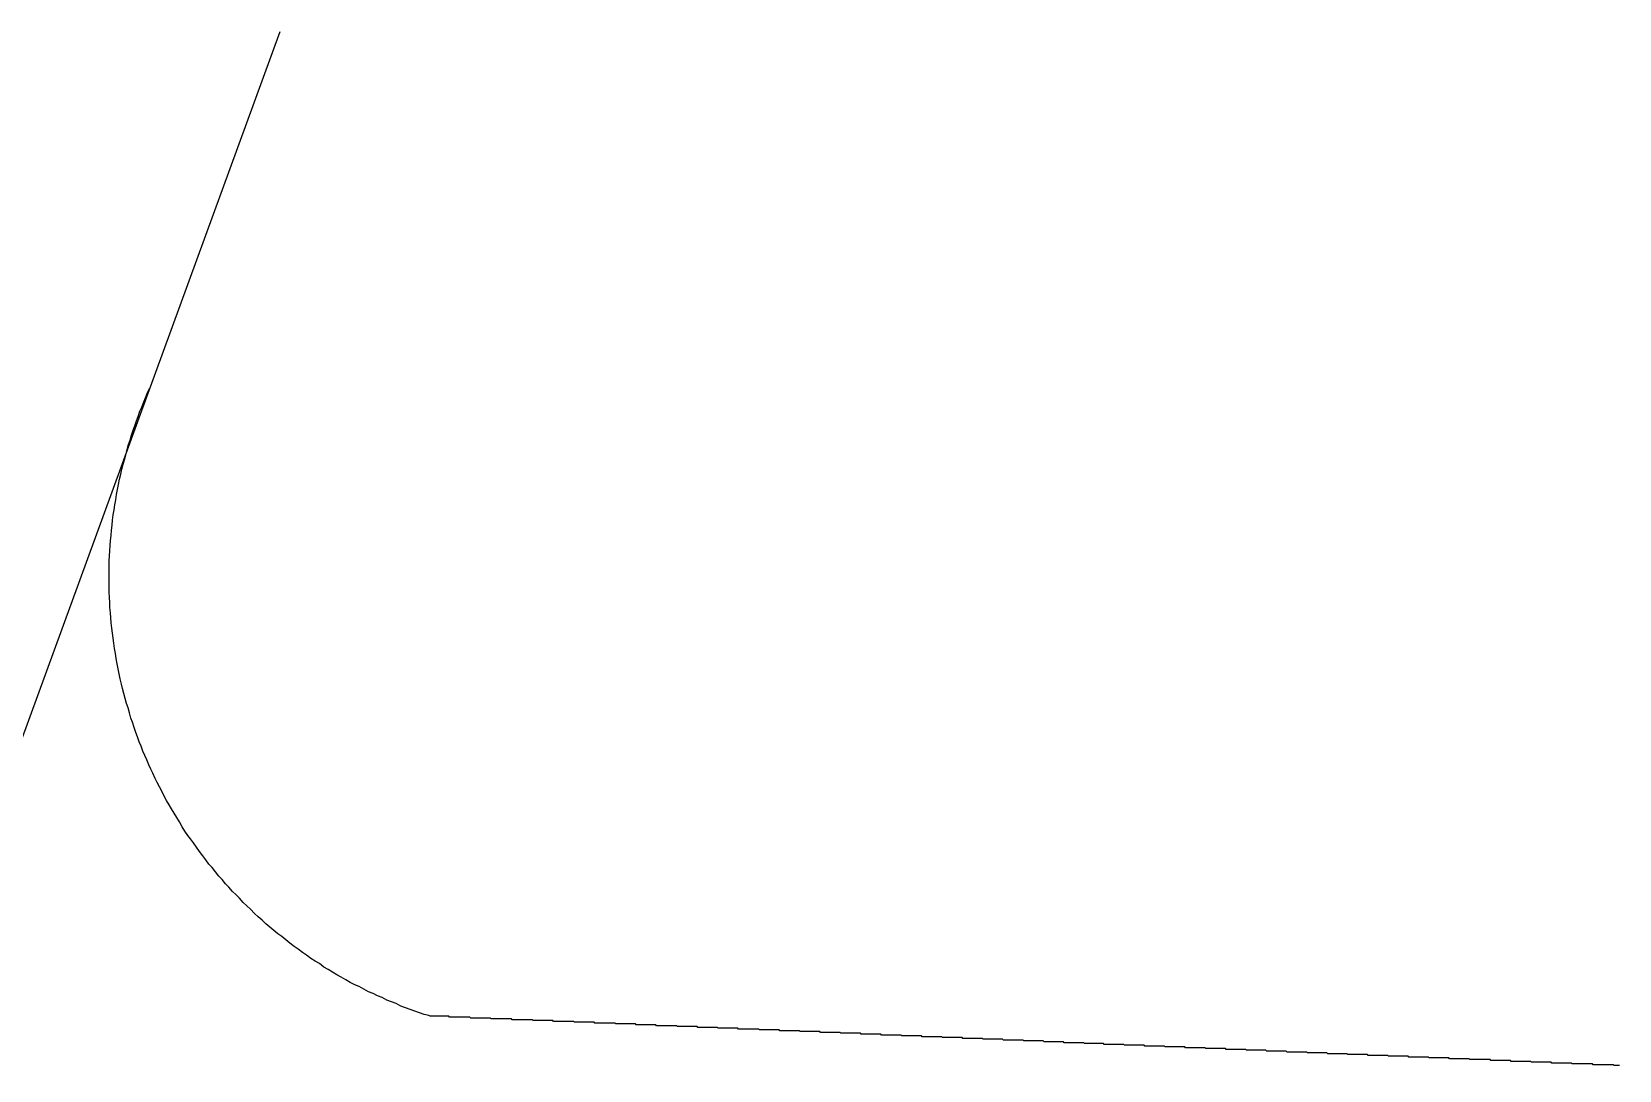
# Model space of a CAD drawing. Header units: millimetres. Extents: x 41 to 1041, y 1148 to 1248.
# Drawn here: x 266.29 to 284.97, y 1160.1 to 1172.32 of the extents above; entities that cross this region are included whole.
import ezdxf

# ---------------------------------------------------------------- set-up
doc = ezdxf.new("R2010")
doc.units = ezdxf.units.MM

msp = doc.modelspace()

# ---------------------------------------------------------------- linework, layer by layer
at = {"color": 3}
msp.add_lwpolyline([(269.212, 1172.322), (265.373, 1161.818, -1.032844), (260.68, 1163.534)], format="xyb", dxfattribs=at)
msp.add_polyline3d([(284.976, 1160.155, 0), (284.967, 1160.155, 0), (284.958, 1160.155, 0), (284.95, 1160.155, 0), (284.941, 1160.155, 0), (284.932, 1160.155, 0), (284.923, 1160.155, 0), (284.914, 1160.155, 0), (284.905, 1160.165, 0), (284.896, 1160.165, 0), (284.888, 1160.165, 0), (284.879, 1160.165, 0), (284.87, 1160.165, 0), (284.861, 1160.165, 0), (284.852, 1160.165, 0), (284.843, 1160.165, 0), (284.834, 1160.165, 0), (284.826, 1160.165, 0), (284.817, 1160.165, 0), (284.808, 1160.165, 0), (284.799, 1160.165, 0), (284.79, 1160.165, 0), (284.781, 1160.165, 0), (284.772, 1160.165, 0), (284.764, 1160.165, 0), (284.755, 1160.165, 0), (284.746, 1160.165, 0), (284.737, 1160.165, 0), (284.728, 1160.165, 0), (284.719, 1160.165, 0), (284.711, 1160.165, 0), (284.702, 1160.165, 0), (284.693, 1160.165, 0), (284.684, 1160.165, 0), (284.675, 1160.165, 0), (284.666, 1160.165, 0), (284.657, 1160.175, 0), (284.649, 1160.175, 0), (284.64, 1160.175, 0), (284.631, 1160.175, 0), (284.622, 1160.175, 0), (284.613, 1160.175, 0), (284.604, 1160.175, 0), (284.595, 1160.175, 0), (284.587, 1160.175, 0), (284.578, 1160.175, 0), (284.569, 1160.175, 0), (284.56, 1160.175, 0), (284.551, 1160.175, 0), (284.542, 1160.175, 0), (284.533, 1160.175, 0), (284.525, 1160.175, 0), (284.516, 1160.175, 0), (284.507, 1160.175, 0), (284.498, 1160.175, 0), (284.489, 1160.175, 0), (284.48, 1160.175, 0), (284.471, 1160.175, 0), (284.463, 1160.175, 0), (284.454, 1160.175, 0), (284.445, 1160.175, 0), (284.436, 1160.175, 0), (284.427, 1160.175, 0), (284.418, 1160.175, 0), (284.409, 1160.185, 0), (284.401, 1160.185, 0), (284.392, 1160.185, 0), (284.383, 1160.185, 0), (284.374, 1160.185, 0), (284.365, 1160.185, 0), (284.356, 1160.185, 0), (284.348, 1160.185, 0), (284.339, 1160.185, 0), (284.33, 1160.185, 0), (284.321, 1160.185, 0), (284.312, 1160.185, 0), (284.303, 1160.185, 0), (284.294, 1160.185, 0), (284.286, 1160.185, 0), (284.277, 1160.185, 0), (284.268, 1160.185, 0), (284.259, 1160.185, 0), (284.25, 1160.185, 0), (284.241, 1160.185, 0), (284.232, 1160.185, 0), (284.224, 1160.185, 0), (284.215, 1160.185, 0), (284.206, 1160.185, 0), (284.197, 1160.185, 0), (284.188, 1160.185, 0), (284.179, 1160.185, 0), (284.17, 1160.195, 0), (284.162, 1160.195, 0), (284.153, 1160.195, 0), (284.144, 1160.195, 0), (284.135, 1160.195, 0), (284.126, 1160.195, 0), (284.117, 1160.195, 0), (284.108, 1160.195, 0), (284.1, 1160.195, 0), (284.091, 1160.195, 0), (284.082, 1160.195, 0), (284.073, 1160.195, 0), (284.064, 1160.195, 0), (284.055, 1160.195, 0), (284.046, 1160.195, 0), (284.038, 1160.195, 0), (284.029, 1160.195, 0), (284.02, 1160.195, 0), (284.011, 1160.195, 0), (284.002, 1160.195, 0), (283.993, 1160.195, 0), (283.985, 1160.195, 0), (283.976, 1160.195, 0), (283.967, 1160.195, 0), (283.958, 1160.195, 0), (283.949, 1160.195, 0), (283.94, 1160.195, 0), (283.931, 1160.205, 0), (283.923, 1160.205, 0), (283.914, 1160.205, 0), (283.905, 1160.205, 0), (283.896, 1160.205, 0), (283.887, 1160.205, 0), (283.878, 1160.205, 0), (283.869, 1160.205, 0), (283.861, 1160.205, 0), (283.852, 1160.205, 0), (283.843, 1160.205, 0), (283.834, 1160.205, 0), (283.825, 1160.205, 0), (283.816, 1160.205, 0), (283.807, 1160.205, 0), (283.799, 1160.205, 0), (283.79, 1160.205, 0), (283.781, 1160.205, 0), (283.772, 1160.205, 0), (283.763, 1160.205, 0), (283.754, 1160.205, 0), (283.745, 1160.205, 0), (283.737, 1160.205, 0), (283.728, 1160.205, 0), (283.719, 1160.205, 0), (283.71, 1160.205, 0), (283.701, 1160.205, 0), (283.692, 1160.215, 0), (283.683, 1160.215, 0), (283.675, 1160.215, 0), (283.666, 1160.215, 0), (283.657, 1160.215, 0), (283.648, 1160.215, 0), (283.639, 1160.215, 0), (283.63, 1160.215, 0), (283.622, 1160.215, 0), (283.613, 1160.215, 0), (283.604, 1160.215, 0), (283.595, 1160.215, 0), (283.586, 1160.215, 0), (283.577, 1160.215, 0), (283.568, 1160.215, 0), (283.56, 1160.215, 0), (283.551, 1160.215, 0), (283.542, 1160.215, 0), (283.533, 1160.215, 0), (283.524, 1160.215, 0), (283.515, 1160.215, 0), (283.506, 1160.215, 0), (283.498, 1160.215, 0), (283.489, 1160.215, 0), (283.48, 1160.215, 0), (283.471, 1160.215, 0), (283.462, 1160.215, 0), (283.453, 1160.225, 0), (283.444, 1160.225, 0), (283.436, 1160.225, 0), (283.427, 1160.225, 0), (283.418, 1160.225, 0), (283.409, 1160.225, 0), (283.4, 1160.225, 0), (283.391, 1160.225, 0), (283.382, 1160.225, 0), (283.374, 1160.225, 0), (283.365, 1160.225, 0), (283.356, 1160.225, 0), (283.347, 1160.225, 0), (283.338, 1160.225, 0), (283.329, 1160.225, 0), (283.32, 1160.225, 0), (283.312, 1160.225, 0), (283.303, 1160.225, 0), (283.294, 1160.225, 0), (283.285, 1160.225, 0), (283.276, 1160.225, 0), (283.267, 1160.225, 0), (283.259, 1160.225, 0), (283.25, 1160.225, 0), (283.241, 1160.225, 0), (283.232, 1160.225, 0), (283.223, 1160.225, 0), (283.214, 1160.225, 0), (283.205, 1160.235, 0), (283.197, 1160.235, 0), (283.188, 1160.235, 0), (283.179, 1160.235, 0), (283.17, 1160.235, 0), (283.161, 1160.235, 0), (283.152, 1160.235, 0), (283.143, 1160.235, 0), (283.135, 1160.235, 0), (283.126, 1160.235, 0), (283.117, 1160.235, 0), (283.108, 1160.235, 0), (283.099, 1160.235, 0), (283.09, 1160.235, 0), (283.081, 1160.235, 0), (283.073, 1160.235, 0), (283.064, 1160.235, 0), (283.055, 1160.235, 0), (283.046, 1160.235, 0), (283.037, 1160.235, 0), (283.028, 1160.235, 0), (283.019, 1160.235, 0), (283.011, 1160.235, 0), (283.002, 1160.235, 0), (282.993, 1160.235, 0), (282.984, 1160.235, 0), (282.975, 1160.235, 0), (282.966, 1160.245, 0), (282.957, 1160.245, 0), (282.949, 1160.245, 0), (282.94, 1160.245, 0), (282.931, 1160.245, 0), (282.922, 1160.245, 0), (282.913, 1160.245, 0), (282.904, 1160.245, 0), (282.895, 1160.245, 0), (282.887, 1160.245, 0), (282.878, 1160.245, 0), (282.869, 1160.245, 0), (282.86, 1160.245, 0), (282.851, 1160.245, 0), (282.842, 1160.245, 0), (282.834, 1160.245, 0), (282.825, 1160.245, 0), (282.816, 1160.245, 0), (282.807, 1160.245, 0), (282.798, 1160.245, 0), (282.789, 1160.245, 0), (282.78, 1160.245, 0), (282.772, 1160.245, 0), (282.763, 1160.245, 0), (282.754, 1160.245, 0), (282.745, 1160.245, 0), (282.736, 1160.245, 0), (282.727, 1160.255, 0), (282.718, 1160.255, 0), (282.71, 1160.255, 0), (282.701, 1160.255, 0), (282.692, 1160.255, 0), (282.683, 1160.255, 0), (282.674, 1160.255, 0), (282.665, 1160.255, 0), (282.656, 1160.255, 0), (282.648, 1160.255, 0), (282.639, 1160.255, 0), (282.63, 1160.255, 0), (282.621, 1160.255, 0), (282.612, 1160.255, 0), (282.603, 1160.255, 0), (282.594, 1160.255, 0), (282.586, 1160.255, 0), (282.577, 1160.255, 0), (282.568, 1160.255, 0), (282.559, 1160.255, 0), (282.55, 1160.255, 0), (282.541, 1160.255, 0), (282.532, 1160.255, 0), (282.524, 1160.255, 0), (282.515, 1160.255, 0), (282.506, 1160.255, 0), (282.497, 1160.255, 0), (282.488, 1160.265, 0), (282.479, 1160.265, 0), (282.471, 1160.265, 0), (282.462, 1160.265, 0), (282.453, 1160.265, 0), (282.444, 1160.265, 0), (282.435, 1160.265, 0), (282.426, 1160.265, 0), (282.417, 1160.265, 0), (282.409, 1160.265, 0), (282.4, 1160.265, 0), (282.391, 1160.265, 0), (282.382, 1160.265, 0), (282.373, 1160.265, 0), (282.364, 1160.265, 0), (282.355, 1160.265, 0), (282.347, 1160.265, 0), (282.338, 1160.265, 0), (282.329, 1160.265, 0), (282.32, 1160.265, 0), (282.311, 1160.265, 0), (282.302, 1160.265, 0), (282.293, 1160.265, 0), (282.285, 1160.265, 0), (282.276, 1160.265, 0), (282.267, 1160.265, 0), (282.258, 1160.265, 0), (282.249, 1160.275, 0), (282.24, 1160.275, 0), (282.231, 1160.275, 0), (282.223, 1160.275, 0), (282.214, 1160.275, 0), (282.205, 1160.275, 0), (282.196, 1160.275, 0), (282.187, 1160.275, 0), (282.178, 1160.275, 0), (282.169, 1160.275, 0), (282.161, 1160.275, 0), (282.152, 1160.275, 0), (282.143, 1160.275, 0), (282.134, 1160.275, 0), (282.125, 1160.275, 0), (282.116, 1160.275, 0), (282.108, 1160.275, 0), (282.099, 1160.275, 0), (282.09, 1160.275, 0), (282.081, 1160.275, 0), (282.072, 1160.275, 0), (282.063, 1160.275, 0), (282.054, 1160.275, 0), (282.046, 1160.275, 0), (282.037, 1160.275, 0), (282.028, 1160.275, 0), (282.019, 1160.275, 0), (282.01, 1160.285, 0), (282.001, 1160.285, 0), (281.992, 1160.285, 0), (281.984, 1160.285, 0), (281.975, 1160.285, 0), (281.966, 1160.285, 0), (281.957, 1160.285, 0), (281.948, 1160.285, 0), (281.939, 1160.285, 0), (281.93, 1160.285, 0), (281.922, 1160.285, 0), (281.913, 1160.285, 0), (281.904, 1160.285, 0), (281.895, 1160.285, 0), (281.886, 1160.285, 0), (281.877, 1160.285, 0), (281.868, 1160.285, 0), (281.86, 1160.285, 0), (281.851, 1160.285, 0), (281.842, 1160.285, 0), (281.833, 1160.285, 0), (281.824, 1160.285, 0), (281.815, 1160.285, 0), (281.806, 1160.285, 0), (281.798, 1160.285, 0), (281.789, 1160.285, 0), (281.78, 1160.285, 0), (281.771, 1160.295, 0), (281.762, 1160.295, 0), (281.753, 1160.295, 0), (281.745, 1160.295, 0), (281.736, 1160.295, 0), (281.727, 1160.295, 0), (281.718, 1160.295, 0), (281.709, 1160.295, 0), (281.7, 1160.295, 0), (281.691, 1160.295, 0), (281.683, 1160.295, 0), (281.674, 1160.295, 0), (281.665, 1160.295, 0), (281.656, 1160.295, 0), (281.647, 1160.295, 0), (281.638, 1160.295, 0), (281.629, 1160.295, 0), (281.621, 1160.295, 0), (281.612, 1160.295, 0), (281.603, 1160.295, 0), (281.594, 1160.295, 0), (281.585, 1160.295, 0), (281.576, 1160.295, 0), (281.567, 1160.295, 0), (281.559, 1160.295, 0), (281.55, 1160.295, 0), (281.541, 1160.295, 0), (281.532, 1160.305, 0), (281.523, 1160.305, 0), (281.514, 1160.305, 0), (281.505, 1160.305, 0), (281.497, 1160.305, 0), (281.488, 1160.305, 0), (281.479, 1160.305, 0), (281.47, 1160.305, 0), (281.461, 1160.305, 0), (281.452, 1160.305, 0), (281.443, 1160.305, 0), (281.435, 1160.305, 0), (281.426, 1160.305, 0), (281.417, 1160.305, 0), (281.408, 1160.305, 0), (281.399, 1160.305, 0), (281.39, 1160.305, 0), (281.382, 1160.305, 0), (281.373, 1160.305, 0), (281.364, 1160.305, 0), (281.355, 1160.305, 0), (281.346, 1160.305, 0), (281.337, 1160.305, 0), (281.328, 1160.305, 0), (281.32, 1160.305, 0), (281.311, 1160.305, 0), (281.302, 1160.305, 0), (281.293, 1160.315, 0), (281.284, 1160.315, 0), (281.275, 1160.315, 0), (281.266, 1160.315, 0), (281.258, 1160.315, 0), (281.249, 1160.315, 0), (281.24, 1160.315, 0), (281.231, 1160.315, 0), (281.222, 1160.315, 0), (281.213, 1160.315, 0), (281.204, 1160.315, 0), (281.196, 1160.315, 0), (281.187, 1160.315, 0), (281.178, 1160.315, 0), (281.169, 1160.315, 0), (281.16, 1160.315, 0), (281.151, 1160.315, 0), (281.142, 1160.315, 0), (281.134, 1160.315, 0), (281.125, 1160.315, 0), (281.116, 1160.315, 0), (281.107, 1160.315, 0), (281.098, 1160.315, 0), (281.089, 1160.315, 0), (281.081, 1160.315, 0), (281.072, 1160.315, 0), (281.063, 1160.315, 0), (281.054, 1160.325, 0), (281.045, 1160.325, 0), (281.036, 1160.325, 0), (281.027, 1160.325, 0), (281.019, 1160.325, 0), (281.01, 1160.325, 0), (281.001, 1160.325, 0), (280.992, 1160.325, 0), (280.983, 1160.325, 0), (280.974, 1160.325, 0), (280.965, 1160.325, 0), (280.957, 1160.325, 0), (280.948, 1160.325, 0), (280.939, 1160.325, 0), (280.93, 1160.325, 0), (280.921, 1160.325, 0), (280.912, 1160.325, 0), (280.903, 1160.325, 0), (280.895, 1160.325, 0), (280.886, 1160.325, 0), (280.877, 1160.325, 0), (280.868, 1160.325, 0), (280.859, 1160.325, 0), (280.85, 1160.325, 0), (280.841, 1160.325, 0), (280.833, 1160.325, 0), (280.824, 1160.325, 0), (280.815, 1160.335, 0), (280.806, 1160.335, 0), (280.797, 1160.335, 0), (280.788, 1160.335, 0), (280.779, 1160.335, 0), (280.771, 1160.335, 0), (280.762, 1160.335, 0), (280.753, 1160.335, 0), (280.744, 1160.335, 0), (280.735, 1160.335, 0), (280.726, 1160.335, 0), (280.718, 1160.335, 0), (280.709, 1160.335, 0), (280.7, 1160.335, 0), (280.691, 1160.335, 0), (280.682, 1160.335, 0), (280.673, 1160.335, 0), (280.664, 1160.335, 0), (280.656, 1160.335, 0), (280.647, 1160.335, 0), (280.638, 1160.335, 0), (280.629, 1160.335, 0), (280.62, 1160.335, 0), (280.611, 1160.335, 0), (280.602, 1160.335, 0), (280.594, 1160.335, 0), (280.585, 1160.335, 0), (280.576, 1160.345, 0), (280.567, 1160.345, 0), (280.558, 1160.345, 0), (280.549, 1160.345, 0), (280.54, 1160.345, 0), (280.532, 1160.345, 0), (280.523, 1160.345, 0), (280.514, 1160.345, 0), (280.505, 1160.345, 0), (280.496, 1160.345, 0), (280.487, 1160.345, 0), (280.478, 1160.345, 0), (280.47, 1160.345, 0), (280.461, 1160.345, 0), (280.452, 1160.345, 0), (280.443, 1160.345, 0), (280.434, 1160.345, 0), (280.425, 1160.345, 0), (280.416, 1160.345, 0), (280.408, 1160.345, 0), (280.399, 1160.345, 0), (280.39, 1160.345, 0), (280.381, 1160.345, 0), (280.372, 1160.345, 0), (280.363, 1160.345, 0), (280.355, 1160.345, 0), (280.346, 1160.345, 0), (280.337, 1160.355, 0), (280.328, 1160.355, 0), (280.319, 1160.355, 0), (280.31, 1160.355, 0), (280.301, 1160.355, 0), (280.293, 1160.355, 0), (280.284, 1160.355, 0), (280.275, 1160.355, 0), (280.266, 1160.355, 0), (280.257, 1160.355, 0), (280.248, 1160.355, 0), (280.239, 1160.355, 0), (280.231, 1160.355, 0), (280.222, 1160.355, 0), (280.213, 1160.355, 0), (280.204, 1160.355, 0), (280.195, 1160.355, 0), (280.186, 1160.355, 0), (280.177, 1160.355, 0), (280.169, 1160.355, 0), (280.16, 1160.355, 0), (280.151, 1160.355, 0), (280.142, 1160.355, 0), (280.133, 1160.355, 0), (280.124, 1160.355, 0), (280.115, 1160.355, 0), (280.107, 1160.355, 0), (280.098, 1160.365, 0), (280.089, 1160.365, 0), (280.08, 1160.365, 0), (280.071, 1160.365, 0), (280.062, 1160.365, 0), (280.053, 1160.365, 0), (280.045, 1160.365, 0), (280.036, 1160.365, 0), (280.027, 1160.365, 0), (280.018, 1160.365, 0), (280.009, 1160.365, 0), (280, 1160.365, 0), (279.992, 1160.365, 0), (279.983, 1160.365, 0), (279.974, 1160.365, 0), (279.965, 1160.365, 0), (279.956, 1160.365, 0), (279.947, 1160.365, 0), (279.938, 1160.365, 0), (279.93, 1160.365, 0), (279.921, 1160.365, 0), (279.912, 1160.365, 0), (279.903, 1160.365, 0), (279.894, 1160.365, 0), (279.885, 1160.365, 0), (279.876, 1160.365, 0), (279.868, 1160.365, 0), (279.859, 1160.375, 0), (279.85, 1160.375, 0), (279.841, 1160.375, 0), (279.832, 1160.375, 0), (279.823, 1160.375, 0), (279.814, 1160.375, 0), (279.806, 1160.375, 0), (279.797, 1160.375, 0), (279.788, 1160.375, 0), (279.779, 1160.375, 0), (279.77, 1160.375, 0), (279.761, 1160.375, 0), (279.752, 1160.375, 0), (279.744, 1160.375, 0), (279.735, 1160.375, 0), (279.726, 1160.375, 0), (279.717, 1160.375, 0), (279.708, 1160.375, 0), (279.699, 1160.375, 0), (279.69, 1160.375, 0), (279.682, 1160.375, 0), (279.673, 1160.375, 0), (279.664, 1160.375, 0), (279.655, 1160.375, 0), (279.646, 1160.375, 0), (279.637, 1160.375, 0), (279.629, 1160.375, 0), (279.62, 1160.385, 0), (279.611, 1160.385, 0), (279.602, 1160.385, 0), (279.593, 1160.385, 0), (279.584, 1160.385, 0), (279.575, 1160.385, 0), (279.567, 1160.385, 0), (279.558, 1160.385, 0), (279.549, 1160.385, 0), (279.54, 1160.385, 0), (279.531, 1160.385, 0), (279.522, 1160.385, 0), (279.513, 1160.385, 0), (279.505, 1160.385, 0), (279.496, 1160.385, 0), (279.487, 1160.385, 0), (279.478, 1160.385, 0), (279.469, 1160.385, 0), (279.46, 1160.385, 0), (279.451, 1160.385, 0), (279.443, 1160.385, 0), (279.434, 1160.385, 0), (279.425, 1160.385, 0), (279.416, 1160.385, 0), (279.407, 1160.385, 0), (279.398, 1160.385, 0), (279.389, 1160.385, 0), (279.381, 1160.395, 0), (279.372, 1160.395, 0), (279.363, 1160.395, 0), (279.354, 1160.395, 0), (279.345, 1160.395, 0), (279.336, 1160.395, 0), (279.327, 1160.395, 0), (279.319, 1160.395, 0), (279.31, 1160.395, 0), (279.301, 1160.395, 0), (279.292, 1160.395, 0), (279.283, 1160.395, 0), (279.274, 1160.395, 0), (279.266, 1160.395, 0), (279.257, 1160.395, 0), (279.248, 1160.395, 0), (279.239, 1160.395, 0), (279.23, 1160.395, 0), (279.221, 1160.395, 0), (279.212, 1160.395, 0), (279.204, 1160.395, 0), (279.195, 1160.395, 0), (279.186, 1160.395, 0), (279.177, 1160.395, 0), (279.168, 1160.395, 0), (279.159, 1160.395, 0), (279.15, 1160.395, 0), (279.142, 1160.405, 0), (279.133, 1160.405, 0), (279.124, 1160.405, 0), (279.115, 1160.405, 0), (279.106, 1160.405, 0), (279.097, 1160.405, 0), (279.088, 1160.405, 0), (279.08, 1160.405, 0), (279.071, 1160.405, 0), (279.062, 1160.405, 0), (279.053, 1160.405, 0), (279.044, 1160.405, 0), (279.035, 1160.405, 0), (279.026, 1160.405, 0), (279.018, 1160.405, 0), (279.009, 1160.405, 0), (279, 1160.405, 0), (278.991, 1160.405, 0), (278.982, 1160.405, 0), (278.973, 1160.405, 0), (278.964, 1160.405, 0), (278.956, 1160.405, 0), (278.947, 1160.405, 0), (278.938, 1160.405, 0), (278.929, 1160.405, 0), (278.92, 1160.405, 0), (278.911, 1160.405, 0), (278.903, 1160.415, 0), (278.894, 1160.415, 0), (278.885, 1160.415, 0), (278.876, 1160.415, 0), (278.867, 1160.415, 0), (278.858, 1160.415, 0), (278.849, 1160.415, 0), (278.841, 1160.415, 0), (278.832, 1160.415, 0), (278.823, 1160.415, 0), (278.814, 1160.415, 0), (278.805, 1160.415, 0), (278.796, 1160.415, 0), (278.787, 1160.415, 0), (278.779, 1160.415, 0), (278.77, 1160.415, 0), (278.761, 1160.415, 0), (278.752, 1160.415, 0), (278.743, 1160.415, 0), (278.734, 1160.415, 0), (278.725, 1160.415, 0), (278.717, 1160.415, 0), (278.708, 1160.415, 0), (278.699, 1160.415, 0), (278.69, 1160.415, 0), (278.681, 1160.415, 0), (278.672, 1160.425, 0), (278.663, 1160.425, 0), (278.655, 1160.425, 0), (278.646, 1160.425, 0), (278.637, 1160.425, 0), (278.628, 1160.425, 0), (278.619, 1160.425, 0), (278.61, 1160.425, 0), (278.601, 1160.425, 0), (278.593, 1160.425, 0), (278.584, 1160.425, 0), (278.575, 1160.425, 0), (278.566, 1160.425, 0), (278.557, 1160.425, 0), (278.548, 1160.425, 0), (278.54, 1160.425, 0), (278.531, 1160.425, 0), (278.522, 1160.425, 0), (278.513, 1160.425, 0), (278.504, 1160.425, 0), (278.495, 1160.425, 0), (278.486, 1160.425, 0), (278.478, 1160.425, 0), (278.469, 1160.425, 0), (278.46, 1160.425, 0), (278.451, 1160.425, 0), (278.442, 1160.425, 0), (278.433, 1160.435, 0), (278.424, 1160.435, 0), (278.416, 1160.435, 0), (278.407, 1160.435, 0), (278.398, 1160.435, 0), (278.389, 1160.435, 0), (278.38, 1160.435, 0), (278.371, 1160.435, 0), (278.362, 1160.435, 0), (278.354, 1160.435, 0), (278.345, 1160.435, 0), (278.336, 1160.435, 0), (278.327, 1160.435, 0), (278.318, 1160.435, 0), (278.309, 1160.435, 0), (278.3, 1160.435, 0), (278.292, 1160.435, 0), (278.283, 1160.435, 0), (278.274, 1160.435, 0), (278.265, 1160.435, 0), (278.256, 1160.435, 0), (278.247, 1160.435, 0), (278.239, 1160.435, 0), (278.23, 1160.435, 0), (278.221, 1160.435, 0), (278.212, 1160.435, 0), (278.203, 1160.435, 0), (278.194, 1160.445, 0), (278.185, 1160.445, 0), (278.177, 1160.445, 0), (278.168, 1160.445, 0), (278.159, 1160.445, 0), (278.15, 1160.445, 0), (278.141, 1160.445, 0), (278.132, 1160.445, 0), (278.123, 1160.445, 0), (278.115, 1160.445, 0), (278.106, 1160.445, 0), (278.097, 1160.445, 0), (278.088, 1160.445, 0), (278.079, 1160.445, 0), (278.07, 1160.445, 0), (278.061, 1160.445, 0), (278.053, 1160.445, 0), (278.044, 1160.445, 0), (278.035, 1160.445, 0), (278.026, 1160.445, 0), (278.017, 1160.445, 0), (278.008, 1160.445, 0), (277.999, 1160.445, 0), (277.991, 1160.445, 0), (277.982, 1160.445, 0), (277.973, 1160.445, 0), (277.964, 1160.445, 0), (277.955, 1160.455, 0), (277.946, 1160.455, 0), (277.937, 1160.455, 0), (277.929, 1160.455, 0), (277.92, 1160.455, 0), (277.911, 1160.455, 0), (277.902, 1160.455, 0), (277.893, 1160.455, 0), (277.884, 1160.455, 0), (277.876, 1160.455, 0), (277.867, 1160.455, 0), (277.858, 1160.455, 0), (277.849, 1160.455, 0), (277.84, 1160.455, 0), (277.831, 1160.455, 0), (277.822, 1160.455, 0), (277.814, 1160.455, 0), (277.805, 1160.455, 0), (277.796, 1160.455, 0), (277.787, 1160.455, 0), (277.778, 1160.455, 0), (277.769, 1160.455, 0), (277.76, 1160.455, 0), (277.752, 1160.455, 0), (277.743, 1160.455, 0), (277.734, 1160.455, 0), (277.725, 1160.455, 0), (277.716, 1160.465, 0), (277.707, 1160.465, 0), (277.698, 1160.465, 0), (277.69, 1160.465, 0), (277.681, 1160.465, 0), (277.672, 1160.465, 0), (277.663, 1160.465, 0), (277.654, 1160.465, 0), (277.645, 1160.465, 0), (277.636, 1160.465, 0), (277.628, 1160.465, 0), (277.619, 1160.465, 0), (277.61, 1160.465, 0), (277.601, 1160.465, 0), (277.592, 1160.465, 0), (277.583, 1160.465, 0), (277.574, 1160.465, 0), (277.566, 1160.465, 0), (277.557, 1160.465, 0), (277.548, 1160.465, 0), (277.539, 1160.465, 0), (277.53, 1160.465, 0), (277.521, 1160.465, 0), (277.513, 1160.465, 0), (277.504, 1160.465, 0), (277.495, 1160.465, 0), (277.486, 1160.465, 0), (277.477, 1160.475, 0), (277.468, 1160.475, 0), (277.459, 1160.475, 0), (277.451, 1160.475, 0), (277.442, 1160.475, 0), (277.433, 1160.475, 0), (277.424, 1160.475, 0), (277.415, 1160.475, 0), (277.406, 1160.475, 0), (277.397, 1160.475, 0), (277.389, 1160.475, 0), (277.38, 1160.475, 0), (277.371, 1160.475, 0), (277.362, 1160.475, 0), (277.353, 1160.475, 0), (277.344, 1160.475, 0), (277.335, 1160.475, 0), (277.327, 1160.475, 0), (277.318, 1160.475, 0), (277.309, 1160.475, 0), (277.3, 1160.475, 0), (277.291, 1160.475, 0), (277.282, 1160.475, 0), (277.273, 1160.475, 0), (277.265, 1160.475, 0), (277.256, 1160.475, 0), (277.247, 1160.475, 0), (277.238, 1160.485, 0), (277.229, 1160.485, 0), (277.22, 1160.485, 0), (277.211, 1160.485, 0), (277.203, 1160.485, 0), (277.194, 1160.485, 0), (277.185, 1160.485, 0), (277.176, 1160.485, 0), (277.167, 1160.485, 0), (277.158, 1160.485, 0), (277.15, 1160.485, 0), (277.141, 1160.485, 0), (277.132, 1160.485, 0), (277.123, 1160.485, 0), (277.114, 1160.485, 0), (277.105, 1160.485, 0), (277.096, 1160.485, 0), (277.088, 1160.485, 0), (277.079, 1160.485, 0), (277.07, 1160.485, 0), (277.061, 1160.485, 0), (277.052, 1160.485, 0), (277.043, 1160.485, 0), (277.034, 1160.485, 0), (277.026, 1160.485, 0), (277.017, 1160.485, 0), (277.008, 1160.485, 0), (276.999, 1160.495, 0), (276.99, 1160.495, 0), (276.981, 1160.495, 0), (276.972, 1160.495, 0), (276.964, 1160.495, 0), (276.955, 1160.495, 0), (276.946, 1160.495, 0), (276.937, 1160.495, 0), (276.928, 1160.495, 0), (276.919, 1160.495, 0), (276.91, 1160.495, 0), (276.902, 1160.495, 0), (276.893, 1160.495, 0), (276.884, 1160.495, 0), (276.875, 1160.495, 0), (276.866, 1160.495, 0), (276.857, 1160.495, 0), (276.848, 1160.495, 0), (276.84, 1160.495, 0), (276.831, 1160.495, 0), (276.822, 1160.495, 0), (276.813, 1160.495, 0), (276.804, 1160.495, 0), (276.795, 1160.495, 0), (276.787, 1160.495, 0), (276.778, 1160.495, 0), (276.769, 1160.495, 0), (276.76, 1160.505, 0), (276.751, 1160.505, 0), (276.742, 1160.505, 0), (276.733, 1160.505, 0), (276.725, 1160.505, 0), (276.716, 1160.505, 0), (276.707, 1160.505, 0), (276.698, 1160.505, 0), (276.689, 1160.505, 0), (276.68, 1160.505, 0), (276.671, 1160.505, 0), (276.663, 1160.505, 0), (276.654, 1160.505, 0), (276.645, 1160.505, 0), (276.636, 1160.505, 0), (276.627, 1160.505, 0), (276.618, 1160.505, 0), (276.609, 1160.505, 0), (276.601, 1160.505, 0), (276.592, 1160.505, 0), (276.583, 1160.505, 0), (276.574, 1160.505, 0), (276.565, 1160.505, 0), (276.556, 1160.505, 0), (276.547, 1160.505, 0), (276.539, 1160.505, 0), (276.53, 1160.505, 0), (276.521, 1160.515, 0), (276.512, 1160.515, 0), (276.503, 1160.515, 0), (276.494, 1160.515, 0), (276.485, 1160.515, 0), (276.477, 1160.515, 0), (276.468, 1160.515, 0), (276.459, 1160.515, 0), (276.45, 1160.515, 0), (276.441, 1160.515, 0), (276.432, 1160.515, 0), (276.424, 1160.515, 0), (276.415, 1160.515, 0), (276.406, 1160.515, 0), (276.397, 1160.515, 0), (276.388, 1160.515, 0), (276.379, 1160.515, 0), (276.37, 1160.515, 0), (276.362, 1160.515, 0), (276.353, 1160.515, 0), (276.344, 1160.515, 0), (276.335, 1160.515, 0), (276.326, 1160.515, 0), (276.317, 1160.515, 0), (276.308, 1160.515, 0), (276.3, 1160.515, 0), (276.291, 1160.515, 0), (276.282, 1160.525, 0), (276.273, 1160.525, 0), (276.264, 1160.525, 0), (276.255, 1160.525, 0), (276.246, 1160.525, 0), (276.238, 1160.525, 0), (276.229, 1160.525, 0), (276.22, 1160.525, 0), (276.211, 1160.525, 0), (276.202, 1160.525, 0), (276.193, 1160.525, 0), (276.184, 1160.525, 0), (276.176, 1160.525, 0), (276.167, 1160.525, 0), (276.158, 1160.525, 0), (276.149, 1160.525, 0), (276.14, 1160.525, 0), (276.131, 1160.525, 0), (276.123, 1160.525, 0), (276.114, 1160.525, 0), (276.105, 1160.525, 0), (276.096, 1160.525, 0), (276.087, 1160.525, 0), (276.078, 1160.525, 0), (276.069, 1160.525, 0), (276.061, 1160.525, 0), (276.052, 1160.525, 0), (276.043, 1160.535, 0), (276.034, 1160.535, 0), (276.025, 1160.535, 0), (276.016, 1160.535, 0), (276.007, 1160.535, 0), (275.999, 1160.535, 0), (275.99, 1160.535, 0), (275.981, 1160.535, 0), (275.972, 1160.535, 0), (275.963, 1160.535, 0), (275.954, 1160.535, 0), (275.945, 1160.535, 0), (275.937, 1160.535, 0), (275.928, 1160.535, 0), (275.919, 1160.535, 0), (275.91, 1160.535, 0), (275.901, 1160.535, 0), (275.892, 1160.535, 0), (275.883, 1160.535, 0), (275.875, 1160.535, 0), (275.866, 1160.535, 0), (275.857, 1160.535, 0), (275.848, 1160.535, 0), (275.839, 1160.535, 0), (275.83, 1160.535, 0), (275.821, 1160.535, 0), (275.813, 1160.535, 0), (275.804, 1160.545, 0), (275.795, 1160.545, 0), (275.786, 1160.545, 0), (275.777, 1160.545, 0), (275.768, 1160.545, 0), (275.76, 1160.545, 0), (275.751, 1160.545, 0), (275.742, 1160.545, 0), (275.733, 1160.545, 0), (275.724, 1160.545, 0), (275.715, 1160.545, 0), (275.706, 1160.545, 0), (275.698, 1160.545, 0), (275.689, 1160.545, 0), (275.68, 1160.545, 0), (275.671, 1160.545, 0), (275.662, 1160.545, 0), (275.653, 1160.545, 0), (275.644, 1160.545, 0), (275.636, 1160.545, 0), (275.627, 1160.545, 0), (275.618, 1160.545, 0), (275.609, 1160.545, 0), (275.6, 1160.545, 0), (275.591, 1160.545, 0), (275.582, 1160.545, 0), (275.574, 1160.545, 0), (275.565, 1160.555, 0), (275.556, 1160.555, 0), (275.547, 1160.555, 0), (275.538, 1160.555, 0), (275.529, 1160.555, 0), (275.52, 1160.555, 0), (275.512, 1160.555, 0), (275.503, 1160.555, 0), (275.494, 1160.555, 0), (275.485, 1160.555, 0), (275.476, 1160.555, 0), (275.467, 1160.555, 0), (275.458, 1160.555, 0), (275.45, 1160.555, 0), (275.441, 1160.555, 0), (275.432, 1160.555, 0), (275.423, 1160.555, 0), (275.414, 1160.555, 0), (275.405, 1160.555, 0), (275.396, 1160.555, 0), (275.388, 1160.555, 0), (275.379, 1160.555, 0), (275.37, 1160.555, 0), (275.361, 1160.555, 0), (275.352, 1160.555, 0), (275.343, 1160.555, 0), (275.335, 1160.555, 0), (275.326, 1160.565, 0), (275.317, 1160.565, 0), (275.308, 1160.565, 0), (275.299, 1160.565, 0), (275.29, 1160.565, 0), (275.281, 1160.565, 0), (275.273, 1160.565, 0), (275.264, 1160.565, 0), (275.255, 1160.565, 0), (275.246, 1160.565, 0), (275.237, 1160.565, 0), (275.228, 1160.565, 0), (275.219, 1160.565, 0), (275.211, 1160.565, 0), (275.202, 1160.565, 0), (275.193, 1160.565, 0), (275.184, 1160.565, 0), (275.175, 1160.565, 0), (275.166, 1160.565, 0), (275.157, 1160.565, 0), (275.149, 1160.565, 0), (275.14, 1160.565, 0), (275.131, 1160.565, 0), (275.122, 1160.565, 0), (275.113, 1160.565, 0), (275.104, 1160.565, 0), (275.095, 1160.565, 0), (275.087, 1160.575, 0), (275.078, 1160.575, 0), (275.069, 1160.575, 0), (275.06, 1160.575, 0), (275.051, 1160.575, 0), (275.042, 1160.575, 0), (275.033, 1160.575, 0), (275.025, 1160.575, 0), (275.016, 1160.575, 0), (275.007, 1160.575, 0), (274.998, 1160.575, 0), (274.989, 1160.575, 0), (274.98, 1160.575, 0), (274.972, 1160.575, 0), (274.963, 1160.575, 0), (274.954, 1160.575, 0), (274.945, 1160.575, 0), (274.936, 1160.575, 0), (274.927, 1160.575, 0), (274.918, 1160.575, 0), (274.91, 1160.575, 0), (274.901, 1160.575, 0), (274.892, 1160.575, 0), (274.883, 1160.575, 0), (274.874, 1160.575, 0), (274.865, 1160.575, 0), (274.856, 1160.575, 0), (274.848, 1160.585, 0), (274.839, 1160.585, 0), (274.83, 1160.585, 0), (274.821, 1160.585, 0), (274.812, 1160.585, 0), (274.803, 1160.585, 0), (274.794, 1160.585, 0), (274.786, 1160.585, 0), (274.777, 1160.585, 0), (274.768, 1160.585, 0), (274.759, 1160.585, 0), (274.75, 1160.585, 0), (274.741, 1160.585, 0), (274.732, 1160.585, 0), (274.724, 1160.585, 0), (274.715, 1160.585, 0), (274.706, 1160.585, 0), (274.697, 1160.585, 0), (274.688, 1160.585, 0), (274.679, 1160.585, 0), (274.67, 1160.585, 0), (274.662, 1160.585, 0), (274.653, 1160.585, 0), (274.644, 1160.585, 0), (274.635, 1160.585, 0), (274.626, 1160.585, 0), (274.617, 1160.585, 0), (274.609, 1160.585, 0), (274.6, 1160.595, 0), (274.591, 1160.595, 0), (274.582, 1160.595, 0), (274.573, 1160.595, 0), (274.564, 1160.595, 0), (274.555, 1160.595, 0), (274.547, 1160.595, 0), (274.538, 1160.595, 0), (274.529, 1160.595, 0), (274.52, 1160.595, 0), (274.511, 1160.595, 0), (274.502, 1160.595, 0), (274.493, 1160.595, 0), (274.485, 1160.595, 0), (274.476, 1160.595, 0), (274.467, 1160.595, 0), (274.458, 1160.595, 0), (274.449, 1160.595, 0), (274.44, 1160.595, 0), (274.431, 1160.595, 0), (274.423, 1160.595, 0), (274.414, 1160.595, 0), (274.405, 1160.595, 0), (274.396, 1160.595, 0), (274.387, 1160.595, 0), (274.378, 1160.595, 0), (274.369, 1160.595, 0), (274.361, 1160.605, 0), (274.352, 1160.605, 0), (274.343, 1160.605, 0), (274.334, 1160.605, 0), (274.325, 1160.605, 0), (274.316, 1160.605, 0), (274.307, 1160.605, 0), (274.299, 1160.605, 0), (274.29, 1160.605, 0), (274.281, 1160.605, 0), (274.272, 1160.605, 0), (274.263, 1160.605, 0), (274.254, 1160.605, 0), (274.246, 1160.605, 0), (274.237, 1160.605, 0), (274.228, 1160.605, 0), (274.219, 1160.605, 0), (274.21, 1160.605, 0), (274.201, 1160.605, 0), (274.192, 1160.605, 0), (274.184, 1160.605, 0), (274.175, 1160.605, 0), (274.166, 1160.605, 0), (274.157, 1160.605, 0), (274.148, 1160.605, 0), (274.139, 1160.605, 0), (274.13, 1160.605, 0), (274.122, 1160.615, 0), (274.113, 1160.615, 0), (274.104, 1160.615, 0), (274.095, 1160.615, 0), (274.086, 1160.615, 0), (274.077, 1160.615, 0), (274.068, 1160.615, 0), (274.06, 1160.615, 0), (274.051, 1160.615, 0), (274.042, 1160.615, 0), (274.033, 1160.615, 0), (274.024, 1160.615, 0), (274.015, 1160.615, 0), (274.006, 1160.615, 0), (273.998, 1160.615, 0), (273.989, 1160.615, 0), (273.98, 1160.615, 0), (273.971, 1160.615, 0), (273.962, 1160.615, 0), (273.953, 1160.615, 0), (273.944, 1160.615, 0), (273.936, 1160.615, 0), (273.927, 1160.615, 0), (273.918, 1160.615, 0), (273.909, 1160.615, 0), (273.9, 1160.615, 0), (273.891, 1160.615, 0), (273.883, 1160.625, 0), (273.874, 1160.625, 0), (273.865, 1160.625, 0), (273.856, 1160.625, 0), (273.847, 1160.625, 0), (273.838, 1160.625, 0), (273.829, 1160.625, 0), (273.821, 1160.625, 0), (273.812, 1160.625, 0), (273.803, 1160.625, 0), (273.794, 1160.625, 0), (273.785, 1160.625, 0), (273.776, 1160.625, 0), (273.767, 1160.625, 0), (273.759, 1160.625, 0), (273.75, 1160.625, 0), (273.741, 1160.625, 0), (273.732, 1160.625, 0), (273.723, 1160.625, 0), (273.714, 1160.625, 0), (273.705, 1160.625, 0), (273.697, 1160.625, 0), (273.688, 1160.625, 0), (273.679, 1160.625, 0), (273.67, 1160.625, 0), (273.661, 1160.625, 0), (273.652, 1160.625, 0), (273.643, 1160.625, 0), (273.635, 1160.635, 0), (273.626, 1160.635, 0), (273.617, 1160.635, 0), (273.608, 1160.635, 0), (273.599, 1160.635, 0), (273.59, 1160.635, 0), (273.581, 1160.635, 0), (273.573, 1160.635, 0), (273.564, 1160.635, 0), (273.555, 1160.635, 0), (273.546, 1160.635, 0), (273.537, 1160.635, 0), (273.528, 1160.635, 0), (273.52, 1160.635, 0), (273.511, 1160.635, 0), (273.502, 1160.635, 0), (273.493, 1160.635, 0), (273.484, 1160.635, 0), (273.475, 1160.635, 0), (273.466, 1160.635, 0), (273.458, 1160.635, 0), (273.449, 1160.635, 0), (273.44, 1160.635, 0), (273.431, 1160.635, 0), (273.422, 1160.635, 0), (273.413, 1160.635, 0), (273.404, 1160.635, 0), (273.396, 1160.645, 0), (273.387, 1160.645, 0), (273.378, 1160.645, 0), (273.369, 1160.645, 0), (273.36, 1160.645, 0), (273.351, 1160.645, 0), (273.342, 1160.645, 0), (273.334, 1160.645, 0), (273.325, 1160.645, 0), (273.316, 1160.645, 0), (273.307, 1160.645, 0), (273.298, 1160.645, 0), (273.289, 1160.645, 0), (273.28, 1160.645, 0), (273.272, 1160.645, 0), (273.263, 1160.645, 0), (273.254, 1160.645, 0), (273.245, 1160.645, 0), (273.236, 1160.645, 0), (273.227, 1160.645, 0), (273.218, 1160.645, 0), (273.21, 1160.645, 0), (273.201, 1160.645, 0), (273.192, 1160.645, 0), (273.183, 1160.645, 0), (273.174, 1160.645, 0), (273.165, 1160.645, 0), (273.157, 1160.655, 0), (273.148, 1160.655, 0), (273.139, 1160.655, 0), (273.13, 1160.655, 0), (273.121, 1160.655, 0), (273.112, 1160.655, 0), (273.103, 1160.655, 0), (273.095, 1160.655, 0), (273.086, 1160.655, 0), (273.077, 1160.655, 0), (273.068, 1160.655, 0), (273.059, 1160.655, 0), (273.05, 1160.655, 0), (273.041, 1160.655, 0), (273.033, 1160.655, 0), (273.024, 1160.655, 0), (273.015, 1160.655, 0), (273.006, 1160.655, 0), (272.997, 1160.655, 0), (272.988, 1160.655, 0), (272.979, 1160.655, 0), (272.971, 1160.655, 0), (272.962, 1160.655, 0), (272.953, 1160.655, 0), (272.944, 1160.655, 0), (272.935, 1160.655, 0), (272.926, 1160.655, 0), (272.917, 1160.655, 0), (272.909, 1160.665, 0), (272.9, 1160.665, 0), (272.891, 1160.665, 0), (272.882, 1160.665, 0), (272.873, 1160.665, 0), (272.864, 1160.665, 0), (272.855, 1160.665, 0), (272.847, 1160.665, 0), (272.838, 1160.665, 0), (272.829, 1160.665, 0), (272.82, 1160.665, 0), (272.811, 1160.665, 0), (272.802, 1160.665, 0), (272.793, 1160.665, 0), (272.785, 1160.665, 0), (272.776, 1160.665, 0), (272.767, 1160.665, 0), (272.758, 1160.665, 0), (272.749, 1160.665, 0), (272.74, 1160.665, 0), (272.732, 1160.665, 0), (272.723, 1160.665, 0), (272.714, 1160.665, 0), (272.705, 1160.665, 0), (272.696, 1160.665, 0), (272.687, 1160.665, 0), (272.678, 1160.665, 0), (272.67, 1160.675, 0), (272.661, 1160.675, 0), (272.652, 1160.675, 0), (272.643, 1160.675, 0), (272.634, 1160.675, 0), (272.625, 1160.675, 0), (272.616, 1160.675, 0), (272.608, 1160.675, 0), (272.599, 1160.675, 0), (272.59, 1160.675, 0), (272.581, 1160.675, 0), (272.572, 1160.675, 0), (272.563, 1160.675, 0), (272.554, 1160.675, 0), (272.546, 1160.675, 0), (272.537, 1160.675, 0), (272.528, 1160.675, 0), (272.519, 1160.675, 0), (272.51, 1160.675, 0), (272.501, 1160.675, 0), (272.492, 1160.675, 0), (272.484, 1160.675, 0), (272.475, 1160.675, 0), (272.466, 1160.675, 0), (272.457, 1160.675, 0), (272.448, 1160.675, 0), (272.439, 1160.675, 0), (272.43, 1160.675, 0), (272.422, 1160.685, 0), (272.413, 1160.685, 0), (272.404, 1160.685, 0), (272.395, 1160.685, 0), (272.386, 1160.685, 0), (272.377, 1160.685, 0), (272.368, 1160.685, 0), (272.36, 1160.685, 0), (272.351, 1160.685, 0), (272.342, 1160.685, 0), (272.333, 1160.685, 0), (272.324, 1160.685, 0), (272.315, 1160.685, 0), (272.307, 1160.685, 0), (272.298, 1160.685, 0), (272.289, 1160.685, 0), (272.28, 1160.685, 0), (272.271, 1160.685, 0), (272.262, 1160.685, 0), (272.253, 1160.685, 0), (272.245, 1160.685, 0), (272.236, 1160.685, 0), (272.227, 1160.685, 0), (272.218, 1160.685, 0), (272.209, 1160.685, 0), (272.2, 1160.685, 0), (272.191, 1160.685, 0), (272.183, 1160.695, 0), (272.174, 1160.695, 0), (272.165, 1160.695, 0), (272.156, 1160.695, 0), (272.147, 1160.695, 0), (272.138, 1160.695, 0), (272.129, 1160.695, 0), (272.121, 1160.695, 0), (272.112, 1160.695, 0), (272.103, 1160.695, 0), (272.094, 1160.695, 0), (272.085, 1160.695, 0), (272.076, 1160.695, 0), (272.067, 1160.695, 0), (272.059, 1160.695, 0), (272.05, 1160.695, 0), (272.041, 1160.695, 0), (272.032, 1160.695, 0), (272.023, 1160.695, 0), (272.014, 1160.695, 0), (272.005, 1160.695, 0), (271.997, 1160.695, 0), (271.988, 1160.695, 0), (271.979, 1160.695, 0), (271.97, 1160.695, 0), (271.961, 1160.695, 0), (271.952, 1160.695, 0), (271.944, 1160.695, 0), (271.935, 1160.705, 0), (271.926, 1160.705, 0), (271.917, 1160.705, 0), (271.908, 1160.705, 0), (271.899, 1160.705, 0), (271.89, 1160.705, 0), (271.882, 1160.705, 0), (271.873, 1160.705, 0), (271.864, 1160.705, 0), (271.855, 1160.705, 0), (271.846, 1160.705, 0), (271.837, 1160.705, 0), (271.828, 1160.705, 0), (271.82, 1160.705, 0), (271.811, 1160.705, 0), (271.802, 1160.705, 0), (271.793, 1160.705, 0), (271.784, 1160.705, 0), (271.775, 1160.705, 0), (271.766, 1160.705, 0), (271.758, 1160.705, 0), (271.749, 1160.705, 0), (271.74, 1160.705, 0), (271.731, 1160.705, 0), (271.722, 1160.705, 0), (271.713, 1160.705, 0), (271.704, 1160.705, 0), (271.696, 1160.705, 0), (271.687, 1160.715, 0), (271.678, 1160.715, 0), (271.669, 1160.715, 0), (271.66, 1160.715, 0), (271.651, 1160.715, 0), (271.642, 1160.715, 0), (271.634, 1160.715, 0), (271.625, 1160.715, 0), (271.616, 1160.715, 0), (271.607, 1160.715, 0), (271.598, 1160.715, 0), (271.589, 1160.715, 0), (271.58, 1160.715, 0), (271.572, 1160.715, 0), (271.563, 1160.715, 0), (271.554, 1160.715, 0), (271.545, 1160.715, 0), (271.536, 1160.715, 0), (271.527, 1160.715, 0), (271.519, 1160.715, 0), (271.51, 1160.715, 0), (271.501, 1160.715, 0), (271.492, 1160.715, 0), (271.483, 1160.715, 0), (271.474, 1160.715, 0), (271.465, 1160.715, 0), (271.457, 1160.715, 0), (271.448, 1160.725, 0), (271.439, 1160.725, 0), (271.43, 1160.725, 0), (271.421, 1160.725, 0), (271.412, 1160.725, 0), (271.403, 1160.725, 0), (271.395, 1160.725, 0), (271.386, 1160.725, 0), (271.377, 1160.725, 0), (271.368, 1160.725, 0), (271.359, 1160.725, 0), (271.35, 1160.725, 0), (271.341, 1160.725, 0), (271.333, 1160.725, 0), (271.324, 1160.725, 0), (271.315, 1160.725, 0), (271.306, 1160.725, 0), (271.297, 1160.725, 0), (271.288, 1160.725, 0), (271.279, 1160.725, 0), (271.271, 1160.725, 0), (271.262, 1160.725, 0), (271.253, 1160.725, 0), (271.244, 1160.725, 0), (271.235, 1160.725, 0), (271.226, 1160.725, 0), (271.217, 1160.725, 0), (271.209, 1160.725, 0), (271.2, 1160.735, 0), (271.191, 1160.735, 0), (271.182, 1160.735, 0), (271.173, 1160.735, 0), (271.164, 1160.735, 0), (271.156, 1160.735, 0), (271.147, 1160.735, 0), (271.138, 1160.735, 0), (271.129, 1160.735, 0), (271.12, 1160.735, 0), (271.111, 1160.735, 0), (271.102, 1160.735, 0), (271.094, 1160.735, 0), (271.085, 1160.735, 0), (271.076, 1160.735, 0), (271.067, 1160.735, 0), (271.058, 1160.735, 0), (271.049, 1160.735, 0), (271.04, 1160.735, 0), (271.032, 1160.735, 0), (271.023, 1160.735, 0), (271.014, 1160.735, 0), (271.005, 1160.735, 0), (270.996, 1160.735, 0), (270.987, 1160.735, 0), (270.978, 1160.735, 0), (270.965, 1160.745, 0), (270.909, 1160.755, 0), (270.854, 1160.775, 0), (270.799, 1160.795, 0), (270.743, 1160.815, 0), (270.688, 1160.835, 0), (270.633, 1160.855, 0), (270.579, 1160.885, 0), (270.524, 1160.905, 0), (270.469, 1160.925, 0), (270.415, 1160.955, 0), (270.361, 1160.975, 0), (270.307, 1161.005, 0), (270.253, 1161.025, 0), (270.199, 1161.055, 0), (270.146, 1161.085, 0), (270.093, 1161.105, 0), (270.04, 1161.135, 0), (269.987, 1161.165, 0), (269.934, 1161.195, 0), (269.882, 1161.225, 0), (269.83, 1161.255, 0), (269.779, 1161.285, 0), (269.727, 1161.315, 0), (269.676, 1161.355, 0), (269.626, 1161.385, 0), (269.575, 1161.415, 0), (269.525, 1161.455, 0), (269.476, 1161.485, 0), (269.426, 1161.525, 0), (269.378, 1161.555, 0), (269.329, 1161.595, 0), (269.281, 1161.635, 0), (269.233, 1161.675, 0), (269.186, 1161.705, 0), (269.139, 1161.745, 0), (269.093, 1161.785, 0), (269.047, 1161.825, 0), (269.001, 1161.865, 0), (268.956, 1161.905, 0), (268.911, 1161.945, 0), (268.867, 1161.995, 0), (268.823, 1162.035, 0), (268.78, 1162.075, 0), (268.737, 1162.125, 0), (268.695, 1162.165, 0), (268.654, 1162.205, 0), (268.612, 1162.255, 0), (268.572, 1162.295, 0), (268.532, 1162.345, 0), (268.492, 1162.385, 0), (268.453, 1162.435, 0), (268.415, 1162.485, 0), (268.377, 1162.525, 0), (268.339, 1162.575, 0), (268.303, 1162.625, 0), (268.266, 1162.675, 0), (268.231, 1162.725, 0), (268.196, 1162.775, 0), (268.161, 1162.825, 0), (268.127, 1162.865, 0), (268.094, 1162.915, 0), (268.062, 1162.965, 0), (268.03, 1163.025, 0), (267.998, 1163.075, 0), (267.967, 1163.125, 0), (267.937, 1163.175, 0), (267.907, 1163.225, 0), (267.878, 1163.275, 0), (267.85, 1163.325, 0), (267.822, 1163.385, 0), (267.795, 1163.435, 0), (267.769, 1163.485, 0), (267.743, 1163.535, 0), (267.718, 1163.595, 0), (267.693, 1163.645, 0), (267.669, 1163.695, 0), (267.645, 1163.755, 0), (267.623, 1163.805, 0), (267.6, 1163.855, 0), (267.578, 1163.915, 0), (267.557, 1163.965, 0), (267.536, 1164.025, 0), (267.516, 1164.075, 0), (267.497, 1164.135, 0), (267.478, 1164.195, 0), (267.459, 1164.245, 0), (267.441, 1164.305, 0), (267.424, 1164.365, 0), (267.407, 1164.415, 0), (267.391, 1164.475, 0), (267.376, 1164.535, 0), (267.361, 1164.595, 0), (267.347, 1164.645, 0), (267.333, 1164.705, 0), (267.32, 1164.765, 0), (267.308, 1164.825, 0), (267.297, 1164.885, 0), (267.286, 1164.945, 0), (267.275, 1165.005, 0), (267.266, 1165.065, 0), (267.257, 1165.125, 0), (267.248, 1165.185, 0), (267.241, 1165.245, 0), (267.234, 1165.305, 0), (267.227, 1165.365, 0), (267.222, 1165.425, 0), (267.217, 1165.485, 0), (267.212, 1165.545, 0), (267.209, 1165.605, 0), (267.206, 1165.665, 0), (267.203, 1165.725, 0), (267.202, 1165.785, 0), (267.201, 1165.855, 0), (267.201, 1165.915, 0), (267.201, 1165.975, 0), (267.202, 1166.035, 0), (267.204, 1166.095, 0), (267.207, 1166.155, 0), (267.21, 1166.215, 0), (267.214, 1166.275, 0), (267.218, 1166.335, 0), (267.224, 1166.395, 0), (267.229, 1166.455, 0), (267.236, 1166.515, 0), (267.243, 1166.575, 0), (267.251, 1166.635, 0), (267.26, 1166.695, 0), (267.269, 1166.755, 0), (267.279, 1166.815, 0), (267.29, 1166.875, 0), (267.301, 1166.935, 0), (267.313, 1166.995, 0), (267.325, 1167.055, 0), (267.338, 1167.115, 0), (267.352, 1167.175, 0), (267.367, 1167.235, 0), (267.382, 1167.285, 0), (267.397, 1167.345, 0), (267.414, 1167.405, 0), (267.43, 1167.465, 0), (267.448, 1167.515, 0), (267.466, 1167.575, 0), (267.485, 1167.635, 0), (267.504, 1167.685, 0), (267.524, 1167.745, 0), (267.544, 1167.795, 0), (267.565, 1167.855, 0), (267.587, 1167.905, 0), (267.609, 1167.965, 0), (267.631, 1168.015, 0), (267.654, 1168.075, 0), (267.678, 1168.125, 0)], dxfattribs=at)

doc.saveas('drawing.dxf')
